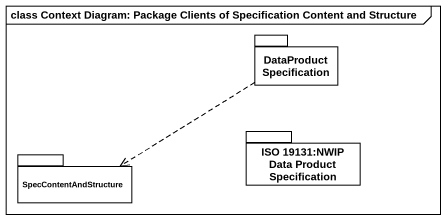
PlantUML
@startuml
mainframe class Context Diagram: Package Clients of Specification Content and Structure
package DataProductSpecification {
}
package "ISO 19131:NWIP Data Product Specification" as ISO_19131_NWIP_Data_Product {
}
package SpecContentAndStructure {
}
DataProductSpecification .left.> SpecContentAndStructure
@enduml
